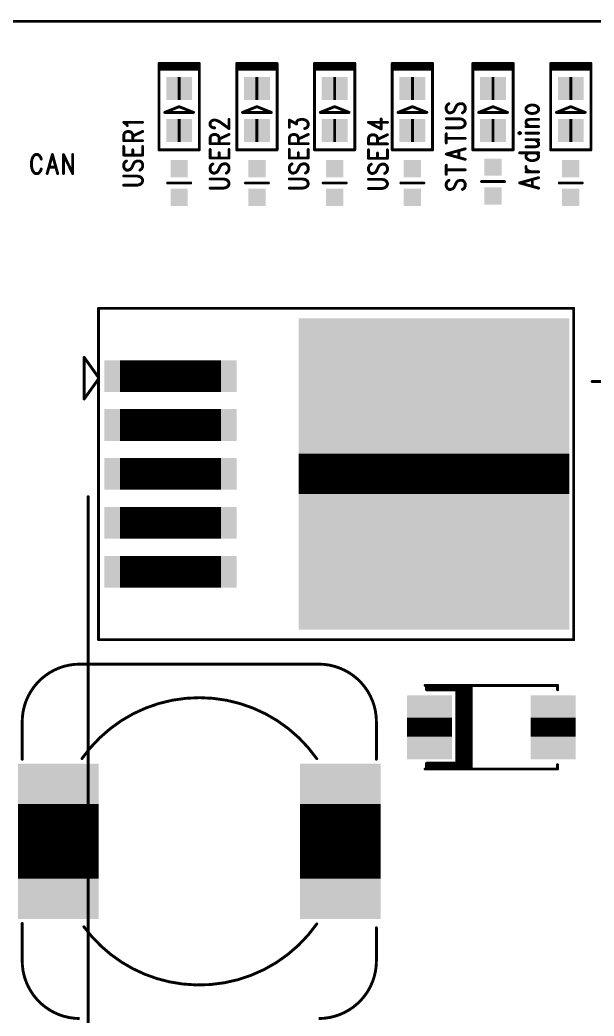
# Model space of a CAD drawing. Extents: x 97 to 206, y 100 to 175.
# Drawn here: x 120.38 to 140.32, y 140.47 to 175.05 of the extents above; entities that cross this region are included whole.
import ezdxf

# ---------------------------------------------------------------- set-up
doc = ezdxf.new("R2010")
doc.units = 0
doc.layers.get('0').update_dxf_attribs({"linetype": 'CONTINUOUS'})
doc.layers.add('MASK-TOP_PHO', color=10, linetype='CONTINUOUS')
doc.layers.add('SILK-TOP_PHO', color=9, linetype='CONTINUOUS')

# ---------------------------------------------------------------- blocks, each defined once
blk = doc.blocks.new('ROUND_1')
at = {"const_width": 0.050038}
blk.add_lwpolyline([(-0.025018, 0, 1), (0.025018, 0, 1)], format="xyb", close=True, dxfattribs=at)
blk = doc.blocks.new('ROUND_233')
at = {"const_width": 0.050038}
blk.add_lwpolyline([(-0.025018, 0, 1), (0.025018, 0, 1)], format="xyb", close=True, dxfattribs=at)
blk = doc.blocks.new('SQUARE_191')
blk.add_solid([(0.299974, 0.299974), (0.299974, -0.299974), (-0.299974, 0.299974), (-0.299974, -0.299974)])
blk = doc.blocks.new('SQUARE_152')
blk.add_solid([(0.550036, 0.550036), (0.550036, -0.550036), (-0.550036, 0.550036), (-0.550036, -0.550036)])
blk = doc.blocks.new('SQUARE_185')
blk.add_solid([(4.700016, 4.700016), (4.700016, -4.700016), (-4.700016, 4.700016), (-4.700016, -4.700016)])
blk = doc.blocks.new('SQUARE_188')
blk.add_solid([(0.40005, 0.40005), (0.40005, -0.40005), (-0.40005, 0.40005), (-0.40005, -0.40005)])
blk = doc.blocks.new('SQUARE_197')
blk.add_solid([(1.400048, 1.400048), (1.400048, -1.400048), (-1.400048, 1.400048), (-1.400048, -1.400048)])
blk = doc.blocks.new('SQUARE_223')
blk.add_solid([(0.780034, 0.780034), (0.780034, -0.780034), (-0.780034, 0.780034), (-0.780034, -0.780034)])

msp = doc.modelspace()

# ---------------------------------------------------------------- linework, layer by layer
at = {"layer": 'MASK-TOP_PHO'}
for points, const_width in [([(102.00005, 174.999904), (203.000102, 174.999904)], 0.100076), ([(125.9586, 172.664882), (125.858778, 172.664882)], 0.8001), ([(128.65862, 172.664882), (128.558798, 172.664882)], 0.8001), ([(131.35864, 172.664882), (131.258818, 172.664882)], 0.8001), ([(134.05866, 172.664882), (133.958838, 172.664882)], 0.8001), ([(136.858756, 172.664882), (136.758934, 172.664882)], 0.8001), ([(139.558776, 172.664882), (139.458954, 172.664882)], 0.8001), ([(125.9586, 171.214796), (125.858778, 171.214796)], 0.8001), ([(128.65862, 171.214796), (128.558798, 171.214796)], 0.8001), ([(131.35864, 171.214796), (131.258818, 171.214796)], 0.8001), ([(134.05866, 171.214796), (133.958838, 171.214796)], 0.8001), ([(136.858756, 171.214796), (136.758934, 171.214796)], 0.8001), ([(139.558776, 171.214796), (139.458954, 171.214796)], 0.8001), ([(134.758684, 159.989774), (134.758684, 158.58998)], 9.400032), ([(123.858782, 162.689794), (127.358902, 162.689794)], 1.100072), ([(123.858782, 160.989772), (127.358902, 160.989772)], 1.100072), ([(123.858782, 159.290004), (127.358902, 159.290004)], 1.100072), ([(123.858782, 157.589982), (127.358902, 157.589982)], 1.100072), ([(123.858782, 155.88996), (127.358902, 155.88996)], 1.100072), ([(134.599934, 150.16988), (134.599934, 150.830026)], 1.560068), ([(138.8999, 150.16988), (138.8999, 150.830026)], 1.560068), ([(121.708926, 147.839938), (121.708926, 145.239994)], 2.800096), ([(131.508754, 147.839938), (131.508754, 145.239994)], 2.800096)]:
    msp.add_lwpolyline(points, dxfattribs=dict(at, const_width=const_width))
at = {"layer": 'SILK-TOP_PHO', "const_width": 0.100076}
for points in [[(102.00005, 174.999904), (203.000102, 174.999904)], [(125.208792, 173.439836), (125.208792, 173.539912)], [(125.208792, 173.539912), (126.60884, 173.539912)], [(126.60884, 173.539912), (126.60884, 173.439836)], [(127.908812, 173.439836), (127.908812, 173.539912)], [(127.908812, 173.539912), (129.30886, 173.539912)], [(129.30886, 173.539912), (129.30886, 173.439836)], [(130.608832, 173.439836), (130.608832, 173.539912)], [(130.608832, 173.539912), (132.00888, 173.539912)], [(132.00888, 173.539912), (132.00888, 173.439836)], [(133.308852, 173.439836), (133.308852, 173.539912)], [(133.308852, 173.539912), (134.7089, 173.539912)], [(134.7089, 173.539912), (134.7089, 173.439836)], [(136.108694, 173.439836), (136.108694, 173.539912)], [(136.108694, 173.539912), (137.508742, 173.539912)], [(137.508742, 173.539912), (137.508742, 173.439836)], [(138.808714, 173.439836), (138.808714, 173.539912)], [(138.808714, 173.539912), (140.208762, 173.539912)], [(140.208762, 173.539912), (140.208762, 173.439836)], [(125.208792, 173.340014), (125.208792, 173.439836)], [(125.208792, 173.439836), (126.60884, 173.439836)], [(126.60884, 173.439836), (125.208792, 173.439836)], [(125.208792, 171.939966), (125.208792, 173.340014)], [(125.208792, 173.340014), (126.60884, 173.340014)], [(126.60884, 173.340014), (125.208792, 173.340014)], [(126.60884, 173.439836), (126.60884, 173.340014)], [(126.60884, 173.340014), (126.60884, 170.539918)], [(127.908812, 173.340014), (127.908812, 173.439836)], [(127.908812, 173.439836), (129.30886, 173.439836)], [(129.30886, 173.439836), (127.908812, 173.439836)], [(127.908812, 171.939966), (127.908812, 173.340014)], [(127.908812, 173.340014), (129.30886, 173.340014)], [(129.30886, 173.340014), (127.908812, 173.340014)], [(129.30886, 173.439836), (129.30886, 173.340014)], [(129.30886, 173.340014), (129.30886, 170.539918)], [(130.608832, 173.340014), (130.608832, 173.439836)], [(130.608832, 173.439836), (132.00888, 173.439836)], [(132.00888, 173.439836), (130.608832, 173.439836)], [(130.608832, 171.939966), (130.608832, 173.340014)], [(130.608832, 173.340014), (132.00888, 173.340014)], [(132.00888, 173.340014), (130.608832, 173.340014)], [(132.00888, 173.439836), (132.00888, 173.340014)], [(132.00888, 173.340014), (132.00888, 170.539918)], [(133.308852, 173.340014), (133.308852, 173.439836)], [(133.308852, 173.439836), (134.7089, 173.439836)], [(134.7089, 173.439836), (133.308852, 173.439836)], [(133.308852, 171.939966), (133.308852, 173.340014)], [(133.308852, 173.340014), (134.7089, 173.340014)], [(134.7089, 173.340014), (133.308852, 173.340014)], [(134.7089, 173.439836), (134.7089, 173.340014)], [(134.7089, 173.340014), (134.7089, 170.539918)], [(136.108694, 173.340014), (136.108694, 173.439836)], [(136.108694, 173.439836), (137.508742, 173.439836)], [(137.508742, 173.439836), (136.108694, 173.439836)], [(136.108694, 171.939966), (136.108694, 173.340014)], [(136.108694, 173.340014), (137.508742, 173.340014)], [(137.508742, 173.340014), (136.108694, 173.340014)], [(137.508742, 173.439836), (137.508742, 173.340014)], [(137.508742, 173.340014), (137.508742, 170.539918)], [(138.808714, 173.340014), (138.808714, 173.439836)], [(138.808714, 173.439836), (140.208762, 173.439836)], [(140.208762, 173.439836), (138.808714, 173.439836)], [(138.808714, 171.939966), (138.808714, 173.340014)], [(138.808714, 173.340014), (140.208762, 173.340014)], [(140.208762, 173.340014), (138.808714, 173.340014)], [(140.208762, 173.439836), (140.208762, 173.340014)], [(140.208762, 173.340014), (140.208762, 170.539918)], [(135.278114, 172.143166), (135.21563, 172.0977)], [(135.590534, 172.12056), (135.653018, 172.143166)], [(135.653018, 172.143166), (135.746998, 172.143166)], [(135.746998, 172.143166), (135.809482, 172.0977)], [(125.208792, 170.539918), (125.208792, 171.939966)], [(125.40869, 171.83989), (125.908816, 172.039788)], [(126.408688, 171.83989), (125.40869, 171.83989)], [(125.908816, 172.039788), (126.408688, 171.83989)], [(127.908812, 170.539918), (127.908812, 171.939966)], [(128.10871, 171.83989), (128.608836, 172.039788)], [(129.108708, 171.83989), (128.10871, 171.83989)], [(128.608836, 172.039788), (129.108708, 171.83989)], [(130.608832, 170.539918), (130.608832, 171.939966)], [(130.80873, 171.83989), (131.308856, 172.039788)], [(131.808728, 171.83989), (130.80873, 171.83989)], [(131.308856, 172.039788), (131.808728, 171.83989)], [(133.308852, 170.539918), (133.308852, 171.939966)], [(133.50875, 171.83989), (134.008876, 172.039788)], [(134.508748, 171.83989), (133.50875, 171.83989)], [(134.008876, 172.039788), (134.508748, 171.83989)], [(135.21563, 172.0977), (135.184388, 172.029628)], [(135.184388, 172.029628), (135.184388, 171.938696)], [(135.184388, 171.938696), (135.21563, 171.87037)], [(135.21563, 171.87037), (135.278114, 171.824904)], [(135.278114, 171.824904), (135.340598, 171.824904)], [(135.340598, 171.824904), (135.403082, 171.847764)], [(135.403082, 171.847764), (135.434324, 171.87037)], [(135.434324, 171.87037), (135.465566, 171.915836)], [(135.465566, 171.915836), (135.52805, 172.052234)], [(135.52805, 172.052234), (135.559292, 172.0977)], [(135.559292, 172.0977), (135.590534, 172.12056)], [(135.809482, 171.87037), (135.746998, 171.824904)], [(135.809482, 172.0977), (135.840724, 172.029628)], [(135.840724, 171.938696), (135.809482, 171.87037)], [(135.840724, 172.029628), (135.840724, 171.938696)], [(136.108694, 170.539918), (136.108694, 171.939966)], [(136.308846, 171.83989), (136.808718, 172.039788)], [(137.308844, 171.83989), (136.308846, 171.83989)], [(136.808718, 172.039788), (137.308844, 171.83989)], [(137.984484, 172.029628), (137.953242, 171.984162)], [(137.953242, 171.984162), (137.953242, 171.915836)], [(137.953242, 171.915836), (137.984484, 171.87037)], [(138.046968, 172.075094), (137.984484, 172.029628)], [(137.984484, 171.87037), (138.046968, 171.824904)], [(138.140694, 172.0977), (138.046968, 172.075094)], [(138.046968, 171.824904), (138.140694, 171.802298)], [(138.203178, 172.0977), (138.140694, 172.0977)], [(138.140694, 171.802298), (138.203178, 171.802298)], [(138.296904, 172.075094), (138.203178, 172.0977)], [(138.203178, 171.802298), (138.296904, 171.824904)], [(138.359388, 172.029628), (138.296904, 172.075094)], [(138.296904, 171.824904), (138.359388, 171.87037)], [(138.39063, 171.984162), (138.359388, 172.029628)], [(138.359388, 171.87037), (138.39063, 171.915836)], [(138.39063, 171.915836), (138.39063, 171.984162)], [(138.808714, 170.539918), (138.808714, 171.939966)], [(139.008866, 171.83989), (139.508738, 172.039788)], [(140.008864, 171.83989), (139.008866, 171.83989)], [(139.508738, 172.039788), (140.008864, 171.83989)], [(124.078238, 171.427394), (123.984258, 171.495466)], [(123.984258, 171.495466), (124.640594, 171.495466)], [(126.984252, 171.484036), (127.015748, 171.529502)], [(126.984252, 171.393104), (126.984252, 171.484036)], [(127.015748, 171.529502), (127.04699, 171.552362)], [(127.04699, 171.552362), (127.109474, 171.574968)], [(127.109474, 171.574968), (127.171958, 171.574968)], [(127.171958, 171.574968), (127.234442, 171.552362)], [(127.234442, 171.552362), (127.328168, 171.506896)], [(127.328168, 171.506896), (127.640588, 171.279566)], [(127.640588, 171.279566), (127.640588, 171.597828)], [(129.73431, 171.325032), (129.73431, 171.574968)], [(129.73431, 171.574968), (129.9845, 171.43857)], [(129.9845, 171.506896), (130.015742, 171.552362)], [(129.9845, 171.43857), (129.9845, 171.506896)], [(130.015742, 171.552362), (130.046984, 171.574968)], [(130.046984, 171.574968), (130.14071, 171.597828)], [(130.14071, 171.597828), (130.203194, 171.597828)], [(130.203194, 171.597828), (130.29692, 171.574968)], [(130.29692, 171.574968), (130.359404, 171.529502)], [(130.359404, 171.529502), (130.390646, 171.46143)], [(130.390646, 171.46143), (130.390646, 171.393104)], [(132.484368, 171.495466), (132.921756, 171.268136)], [(132.484368, 171.495466), (133.140704, 171.495466)], [(132.921756, 171.268136), (132.921756, 171.609004)], [(135.653018, 171.620434), (135.184388, 171.620434)], [(135.746998, 171.597828), (135.653018, 171.620434)], [(135.809482, 171.552362), (135.746998, 171.597828)], [(135.840724, 171.484036), (135.809482, 171.552362)], [(135.840724, 171.43857), (135.840724, 171.484036)], [(137.953242, 171.529502), (137.984484, 171.574968)], [(137.953242, 171.46143), (137.953242, 171.529502)], [(137.984484, 171.415964), (137.953242, 171.46143)], [(137.984484, 171.574968), (138.07821, 171.597828)], [(138.07821, 171.597828), (138.39063, 171.597828)], [(123.984258, 171.063666), (124.0155, 171.131738)], [(124.0155, 171.131738), (124.046996, 171.154598)], [(124.046996, 171.154598), (124.10948, 171.177204)], [(124.10948, 171.381928), (124.078238, 171.427394)], [(124.10948, 171.177204), (124.171964, 171.177204)], [(124.171964, 171.177204), (124.234448, 171.154598)], [(124.234448, 171.154598), (124.26569, 171.131738)], [(124.26569, 171.131738), (124.296932, 171.063666)], [(124.296932, 171.0182), (124.640594, 171.177204)], [(127.015748, 171.347638), (126.984252, 171.393104)], [(127.04699, 171.325032), (127.015748, 171.347638)], [(127.109474, 171.302172), (127.04699, 171.325032)], [(127.140716, 171.302172), (127.109474, 171.302172)], [(130.328162, 171.302172), (130.265678, 171.279566)], [(130.359404, 171.325032), (130.328162, 171.302172)], [(130.390646, 171.393104), (130.359404, 171.325032)], [(135.184388, 171.302172), (135.653018, 171.302172)], [(135.653018, 171.302172), (135.746998, 171.325032)], [(135.746998, 171.325032), (135.809482, 171.370498)], [(135.809482, 171.370498), (135.840724, 171.43857)], [(137.734294, 171.143168), (137.703052, 171.120562)], [(137.703052, 171.120562), (137.734294, 171.097702)], [(137.765536, 171.120562), (137.734294, 171.143168)], [(137.734294, 171.097702), (137.765536, 171.120562)], [(137.953242, 171.347638), (138.39063, 171.347638)], [(137.953242, 171.120562), (138.39063, 171.120562)], [(138.07821, 171.347638), (137.984484, 171.415964)], [(123.984258, 170.859196), (123.984258, 171.063666)], [(123.984258, 170.859196), (124.640594, 170.859196)], [(124.296932, 171.063666), (124.296932, 170.859196)], [(126.984252, 170.961304), (127.015748, 171.02963)], [(126.984252, 170.756834), (126.984252, 170.961304)], [(126.984252, 170.756834), (127.640588, 170.756834)], [(127.015748, 171.02963), (127.04699, 171.052236)], [(127.04699, 171.052236), (127.109474, 171.075096)], [(127.109474, 171.075096), (127.171958, 171.075096)], [(127.171958, 171.075096), (127.234442, 171.052236)], [(127.234442, 171.052236), (127.265684, 171.02963)], [(127.265684, 171.02963), (127.296926, 170.961304)], [(127.296926, 170.915838), (127.640588, 171.075096)], [(127.296926, 170.961304), (127.296926, 170.756834)], [(129.73431, 170.961304), (129.765552, 171.02963)], [(129.73431, 170.756834), (129.73431, 170.961304)], [(129.73431, 170.756834), (130.390646, 170.756834)], [(129.765552, 171.02963), (129.796794, 171.052236)], [(129.796794, 171.052236), (129.859278, 171.075096)], [(129.859278, 171.075096), (129.921762, 171.075096)], [(129.921762, 171.075096), (129.9845, 171.052236)], [(129.9845, 171.052236), (130.015742, 171.02963)], [(130.015742, 171.02963), (130.046984, 170.961304)], [(130.046984, 170.915838), (130.390646, 171.075096)], [(130.046984, 170.961304), (130.046984, 170.756834)], [(132.484368, 170.949874), (132.51561, 171.0182)], [(132.484368, 170.745404), (132.484368, 170.949874)], [(132.51561, 171.0182), (132.546852, 171.040806)], [(132.546852, 171.040806), (132.609336, 171.063666)], [(132.609336, 171.063666), (132.67182, 171.063666)], [(132.67182, 171.063666), (132.734304, 171.040806)], [(132.734304, 171.040806), (132.765546, 171.0182)], [(132.765546, 171.0182), (132.796788, 170.949874)], [(132.796788, 170.904662), (133.140704, 171.063666)], [(132.796788, 170.949874), (132.796788, 170.745404)], [(135.184388, 170.77944), (135.184388, 171.097702)], [(135.184388, 170.938698), (135.840724, 170.938698)], [(137.953242, 170.893232), (138.39063, 170.893232)], [(138.359388, 170.824906), (138.265662, 170.893232)], [(138.39063, 170.77944), (138.359388, 170.824906)], [(138.39063, 170.711368), (138.39063, 170.77944)], [(123.984258, 170.35907), (123.984258, 170.654472)], [(124.296932, 170.35907), (124.296932, 170.540934)], [(124.640594, 170.35907), (124.640594, 170.654472)], [(126.60884, 170.539918), (125.208792, 170.539918)], [(126.984252, 170.256708), (126.984252, 170.552364)], [(127.296926, 170.256708), (127.296926, 170.438572)], [(127.640588, 170.256708), (127.640588, 170.552364)], [(129.30886, 170.539918), (127.908812, 170.539918)], [(129.73431, 170.256708), (129.73431, 170.552364)], [(130.046984, 170.256708), (130.046984, 170.438572)], [(130.390646, 170.256708), (130.390646, 170.552364)], [(132.00888, 170.539918), (130.608832, 170.539918)], [(132.484368, 170.745404), (133.140704, 170.745404)], [(132.484368, 170.245532), (132.484368, 170.540934)], [(132.796788, 170.245532), (132.796788, 170.427396)], [(133.140704, 170.245532), (133.140704, 170.540934)], [(134.7089, 170.539918), (133.308852, 170.539918)], [(135.184388, 170.393106), (135.840724, 170.57497)], [(135.621776, 170.279568), (135.621776, 170.506898)], [(137.508742, 170.539918), (136.108694, 170.539918)], [(137.734294, 170.438572), (138.39063, 170.438572)], [(137.953242, 170.643296), (138.265662, 170.643296)], [(138.046968, 170.438572), (137.984484, 170.393106)], [(138.265662, 170.643296), (138.359388, 170.665902)], [(138.359388, 170.393106), (138.296904, 170.438572)], [(138.359388, 170.665902), (138.39063, 170.711368)], [(140.208762, 170.539918), (138.808714, 170.539918)], [(120.8024, 170.21937), (120.779794, 170.125644)], [(120.779794, 170.125644), (120.779794, 169.969434)], [(120.82526, 170.281854), (120.8024, 170.21937)], [(120.870726, 170.344592), (120.82526, 170.281854)], [(120.916192, 170.375834), (120.870726, 170.344592)], [(121.007124, 170.375834), (120.916192, 170.375834)], [(121.05259, 170.344592), (121.007124, 170.375834)], [(121.098056, 170.281854), (121.05259, 170.344592)], [(121.120662, 170.21937), (121.098056, 170.281854)], [(121.506996, 170.375834), (121.325132, 169.719498)], [(121.506996, 170.375834), (121.68886, 169.719498)], [(121.89333, 170.375834), (121.89333, 169.719498)], [(121.89333, 170.375834), (122.211592, 169.719498)], [(122.211592, 170.375834), (122.211592, 169.719498)], [(123.984258, 170.35907), (124.640594, 170.35907)], [(124.0155, 170.109134), (123.984258, 170.040808)], [(124.078238, 170.1546), (124.0155, 170.109134)], [(124.26569, 169.92727), (124.328174, 170.063668)], [(124.328174, 170.063668), (124.359416, 170.109134)], [(124.359416, 170.109134), (124.390658, 170.13174)], [(124.390658, 170.13174), (124.453142, 170.1546)], [(124.453142, 170.1546), (124.546868, 170.1546)], [(124.546868, 170.1546), (124.609352, 170.109134)], [(124.609352, 170.109134), (124.640594, 170.040808)], [(126.984252, 170.256708), (127.640588, 170.256708)], [(129.73431, 170.256708), (130.390646, 170.256708)], [(132.484368, 170.245532), (133.140704, 170.245532)], [(135.184388, 170.393106), (135.840724, 170.211242)], [(137.984484, 170.393106), (137.953242, 170.34764)], [(137.953242, 170.34764), (137.953242, 170.279568)], [(137.953242, 170.279568), (137.984484, 170.234102)], [(137.984484, 170.234102), (138.046968, 170.188636)], [(138.046968, 170.188636), (138.140694, 170.16603)], [(138.140694, 170.16603), (138.203178, 170.16603)], [(138.203178, 170.16603), (138.296904, 170.188636)], [(138.296904, 170.188636), (138.359388, 170.234102)], [(138.39063, 170.34764), (138.359388, 170.393106)], [(138.359388, 170.234102), (138.39063, 170.279568)], [(138.39063, 170.279568), (138.39063, 170.34764)], [(120.779794, 169.969434), (120.8024, 169.875708)], [(120.8024, 169.875708), (120.82526, 169.813224)], [(120.82526, 169.813224), (120.870726, 169.75074)], [(120.870726, 169.75074), (120.916192, 169.719498)], [(120.916192, 169.719498), (121.007124, 169.719498)], [(121.007124, 169.719498), (121.05259, 169.75074)], [(121.05259, 169.75074), (121.098056, 169.813224)], [(121.098056, 169.813224), (121.120662, 169.875708)], [(121.393458, 169.938192), (121.620788, 169.938192)], [(123.984258, 170.040808), (123.984258, 169.949876)], [(123.984258, 169.949876), (124.0155, 169.881804)], [(124.0155, 169.881804), (124.078238, 169.836338)], [(124.078238, 169.836338), (124.140722, 169.836338)], [(124.140722, 169.836338), (124.203206, 169.859198)], [(124.203206, 169.859198), (124.234448, 169.881804)], [(124.234448, 169.881804), (124.26569, 169.92727)], [(124.609352, 169.881804), (124.546868, 169.836338)], [(124.640594, 169.949876), (124.609352, 169.881804)], [(124.640594, 170.040808), (124.640594, 169.949876)], [(127.015748, 170.006772), (126.984252, 169.9387)], [(126.984252, 169.9387), (126.984252, 169.847768)], [(126.984252, 169.847768), (127.015748, 169.779442)], [(127.078232, 170.052238), (127.015748, 170.006772)], [(127.015748, 169.779442), (127.078232, 169.733976)], [(127.078232, 169.733976), (127.140716, 169.733976)], [(127.140716, 169.733976), (127.2032, 169.756836)], [(127.2032, 169.756836), (127.234442, 169.779442)], [(127.234442, 169.779442), (127.265684, 169.824908)], [(127.265684, 169.824908), (127.328168, 169.961306)], [(127.328168, 169.961306), (127.35941, 170.006772)], [(127.35941, 170.006772), (127.390652, 170.029632)], [(127.390652, 170.029632), (127.453136, 170.052238)], [(127.453136, 170.052238), (127.546862, 170.052238)], [(127.546862, 170.052238), (127.609346, 170.006772)], [(127.609346, 169.779442), (127.546862, 169.733976)], [(127.609346, 170.006772), (127.640588, 169.9387)], [(127.640588, 169.847768), (127.609346, 169.779442)], [(127.640588, 169.9387), (127.640588, 169.847768)], [(129.765552, 170.006772), (129.73431, 169.9387)], [(129.73431, 169.9387), (129.73431, 169.847768)], [(129.73431, 169.847768), (129.765552, 169.779442)], [(129.828036, 170.052238), (129.765552, 170.006772)], [(129.765552, 169.779442), (129.828036, 169.733976)], [(129.828036, 169.733976), (129.89052, 169.733976)], [(129.89052, 169.733976), (129.953004, 169.756836)], [(129.953004, 169.756836), (129.9845, 169.779442)], [(129.9845, 169.779442), (130.015742, 169.824908)], [(130.015742, 169.824908), (130.078226, 169.961306)], [(130.078226, 169.961306), (130.109468, 170.006772)], [(130.109468, 170.006772), (130.14071, 170.029632)], [(130.14071, 170.029632), (130.203194, 170.052238)], [(130.203194, 170.052238), (130.29692, 170.052238)], [(130.29692, 170.052238), (130.359404, 170.006772)], [(130.359404, 169.779442), (130.29692, 169.733976)], [(130.359404, 170.006772), (130.390646, 169.9387)], [(130.390646, 169.847768), (130.359404, 169.779442)], [(130.390646, 169.9387), (130.390646, 169.847768)], [(132.51561, 169.995342), (132.484368, 169.92727)], [(132.484368, 169.92727), (132.484368, 169.836338)], [(132.484368, 169.836338), (132.51561, 169.768266)], [(132.578094, 170.040808), (132.51561, 169.995342)], [(132.51561, 169.768266), (132.578094, 169.7228)], [(132.578094, 169.7228), (132.640578, 169.7228)], [(132.640578, 169.7228), (132.703062, 169.745406)], [(132.703062, 169.745406), (132.734304, 169.768266)], [(132.734304, 169.768266), (132.765546, 169.813732)], [(132.765546, 169.813732), (132.82803, 169.949876)], [(132.82803, 169.949876), (132.859272, 169.995342)], [(132.859272, 169.995342), (132.890514, 170.018202)], [(132.890514, 170.018202), (132.952998, 170.040808)], [(132.952998, 170.040808), (133.046978, 170.040808)], [(133.046978, 170.040808), (133.109462, 169.995342)], [(133.109462, 169.768266), (133.046978, 169.7228)], [(133.109462, 169.995342), (133.140704, 169.92727)], [(133.140704, 169.836338), (133.109462, 169.768266)], [(133.140704, 169.92727), (133.140704, 169.836338)], [(135.184388, 169.68851), (135.184388, 170.006772)], [(135.184388, 169.847768), (135.840724, 169.847768)], [(137.953242, 169.893234), (137.953242, 169.961306)], [(137.984484, 169.847768), (137.953242, 169.893234)], [(137.953242, 169.779442), (138.39063, 169.779442)], [(138.046968, 169.802302), (137.984484, 169.847768)], [(138.140694, 169.779442), (138.046968, 169.802302)], [(124.453142, 169.631868), (123.984258, 169.631868)], [(124.546868, 169.609008), (124.453142, 169.631868)], [(124.609352, 169.563542), (124.546868, 169.609008)], [(124.546868, 169.336466), (124.609352, 169.381932)], [(124.640594, 169.49547), (124.609352, 169.563542)], [(124.609352, 169.381932), (124.640594, 169.450004)], [(124.640594, 169.450004), (124.640594, 169.49547)], [(126.308866, 169.389806), (125.508766, 169.389806)], [(127.453136, 169.529506), (126.984252, 169.529506)], [(127.546862, 169.5069), (127.453136, 169.529506)], [(127.609346, 169.461434), (127.546862, 169.5069)], [(127.640588, 169.393108), (127.609346, 169.461434)], [(127.640588, 169.347642), (127.640588, 169.393108)], [(129.008886, 169.389806), (128.208786, 169.389806)], [(130.203194, 169.529506), (129.73431, 169.529506)], [(130.29692, 169.5069), (130.203194, 169.529506)], [(130.359404, 169.461434), (130.29692, 169.5069)], [(130.390646, 169.393108), (130.359404, 169.461434)], [(130.390646, 169.347642), (130.390646, 169.393108)], [(131.708906, 169.389806), (130.908806, 169.389806)], [(132.952998, 169.518076), (132.484368, 169.518076)], [(133.046978, 169.49547), (132.952998, 169.518076)], [(133.109462, 169.450004), (133.046978, 169.49547)], [(133.140704, 169.381932), (133.109462, 169.450004)], [(133.140704, 169.336466), (133.140704, 169.381932)], [(134.408672, 169.389806), (133.608826, 169.389806)], [(135.21563, 169.438574), (135.184388, 169.370502)], [(135.184388, 169.370502), (135.184388, 169.27957)], [(135.278114, 169.48404), (135.21563, 169.438574)], [(135.465566, 169.25671), (135.52805, 169.393108)], [(135.52805, 169.393108), (135.559292, 169.438574)], [(135.559292, 169.438574), (135.590534, 169.461434)], [(135.590534, 169.461434), (135.653018, 169.48404)], [(135.653018, 169.48404), (135.746998, 169.48404)], [(135.746998, 169.48404), (135.809482, 169.438574)], [(135.809482, 169.438574), (135.840724, 169.370502)], [(135.840724, 169.370502), (135.840724, 169.27957)], [(137.208768, 169.439844), (136.408922, 169.439844)], [(137.734294, 169.393108), (138.39063, 169.574972)], [(137.734294, 169.393108), (138.39063, 169.211244)], [(138.171936, 169.27957), (138.171936, 169.5069)], [(139.908788, 169.389806), (139.108688, 169.389806)], [(123.984258, 169.313606), (124.453142, 169.313606)], [(124.453142, 169.313606), (124.546868, 169.336466)], [(126.984252, 169.211244), (127.453136, 169.211244)], [(127.453136, 169.211244), (127.546862, 169.234104)], [(127.546862, 169.234104), (127.609346, 169.27957)], [(127.609346, 169.27957), (127.640588, 169.347642)], [(129.73431, 169.211244), (130.203194, 169.211244)], [(130.203194, 169.211244), (130.29692, 169.234104)], [(130.29692, 169.234104), (130.359404, 169.27957)], [(130.359404, 169.27957), (130.390646, 169.347642)], [(132.484368, 169.200068), (132.952998, 169.200068)], [(132.952998, 169.200068), (133.046978, 169.222674)], [(133.046978, 169.222674), (133.109462, 169.26814)], [(133.109462, 169.26814), (133.140704, 169.336466)], [(135.184388, 169.27957), (135.21563, 169.211244)], [(135.21563, 169.211244), (135.278114, 169.166032)], [(135.278114, 169.166032), (135.340598, 169.166032)], [(135.340598, 169.166032), (135.403082, 169.188638)], [(135.403082, 169.188638), (135.434324, 169.211244)], [(135.434324, 169.211244), (135.465566, 169.25671)], [(135.809482, 169.211244), (135.746998, 169.166032)], [(135.840724, 169.27957), (135.809482, 169.211244)], [(139.608814, 165.039802), (123.10872, 165.039802)], [(123.10872, 165.039802), (123.10872, 153.539952)], [(139.608814, 159.53994), (139.608814, 165.039802)], [(123.10872, 162.64001), (122.608848, 163.33978)], [(122.608848, 163.33978), (122.608848, 161.889948)], [(122.608848, 161.889948), (123.10872, 162.589972)], [(140.24991, 162.500056), (191.499998, 162.500056)], [(139.608814, 153.539952), (139.608814, 159.53994)], [(122.750072, 109.000036), (122.750072, 158.500064)], [(123.10872, 153.539952), (139.608814, 153.539952)], [(130.758692, 152.689814), (122.458734, 152.689814)], [(139.050014, 151.949912), (134.450074, 151.949912)], [(136.05002, 151.899874), (134.500112, 151.899874)], [(134.500112, 151.899874), (134.500112, 151.800052)], [(134.500112, 151.889714), (136.05002, 151.889714)], [(134.500112, 151.800052), (135.549894, 151.800052)], [(135.549894, 151.800052), (135.549894, 149.249892)], [(135.549894, 151.799544), (136.05002, 151.799544)], [(136.05002, 149.100032), (136.05002, 151.899874)], [(139.050014, 151.800052), (139.050014, 151.949912)], [(135.549894, 151.709628), (136.05002, 151.709628)], [(135.549894, 151.619712), (136.05002, 151.619712)], [(135.549894, 151.529542), (136.05002, 151.529542)], [(135.549894, 151.439626), (136.05002, 151.439626)], [(135.549894, 151.34971), (136.05002, 151.34971)], [(135.549894, 151.25954), (136.05002, 151.25954)], [(135.549894, 151.169624), (136.05002, 151.169624)], [(135.549894, 151.079708), (136.05002, 151.079708)], [(135.549894, 150.989792), (136.05002, 150.989792)], [(135.549894, 150.899622), (136.05002, 150.899622)], [(135.549894, 150.809706), (136.05002, 150.809706)], [(135.549894, 150.71979), (136.05002, 150.71979)], [(120.458738, 150.689818), (120.458738, 149.389846)], [(132.758688, 149.389846), (132.758688, 150.689818)], [(135.549894, 150.62962), (136.05002, 150.62962)], [(135.549894, 150.539704), (136.05002, 150.539704)], [(135.549894, 150.449788), (136.05002, 150.449788)], [(135.549894, 150.359618), (136.05002, 150.359618)], [(135.549894, 150.269702), (136.05002, 150.269702)], [(135.549894, 150.179786), (136.05002, 150.179786)], [(135.549894, 150.089616), (136.05002, 150.089616)], [(135.549894, 149.9997), (136.05002, 149.9997)], [(135.549894, 149.909784), (136.05002, 149.909784)], [(135.549894, 149.819614), (136.05002, 149.819614)], [(135.549894, 149.729698), (136.05002, 149.729698)], [(135.549894, 149.639782), (136.05002, 149.639782)], [(135.549894, 149.549612), (136.05002, 149.549612)], [(135.549894, 149.459696), (136.05002, 149.459696)], [(135.549894, 149.36978), (136.05002, 149.36978)], [(139.050014, 149.049994), (134.450074, 149.049994)], [(135.549894, 149.249892), (134.500112, 149.249892)], [(134.500112, 149.249892), (134.500112, 149.100032)], [(134.500112, 149.189694), (136.05002, 149.189694)], [(134.500112, 149.100032), (136.05002, 149.100032)], [(135.549894, 149.27961), (136.05002, 149.27961)], [(139.050014, 149.200108), (139.050014, 149.049994)], [(120.458738, 143.689832), (120.458738, 142.38986)], [(132.758688, 142.38986), (132.758688, 143.539972)]]:
    msp.add_lwpolyline(points, dxfattribs=at)
for points in [[(122.458734, 152.689814, 0.4142136), (120.458738, 150.689818)], [(132.758688, 150.689818, 0.4142136), (130.758692, 152.689814)], [(130.688334, 149.407118, 0.5188986), (122.534426, 149.41423)], [(122.60072, 143.574008, 0.2061813), (126.009922, 141.58989)], [(126.009654, 141.58976, 0.2763911), (130.688392, 143.672772)], [(120.458738, 142.38986, 0.4142136), (122.458734, 140.389864)], [(130.758692, 140.389864, 0.4142136), (132.758688, 142.38986)]]:
    msp.add_lwpolyline(points, format="xyb", dxfattribs=at)

# ---------------------------------------------------------------- block references
at = {"layer": 'MASK-TOP_PHO'}
for name, p in [('SQUARE_188', (125.858778, 172.664882)), ('SQUARE_188', (125.9586, 172.664882)), ('SQUARE_188', (128.558798, 172.664882)), ('SQUARE_188', (128.65862, 172.664882)), ('SQUARE_188', (131.258818, 172.664882)), ('SQUARE_188', (131.35864, 172.664882)), ('SQUARE_188', (133.958838, 172.664882)), ('SQUARE_188', (134.05866, 172.664882)), ('SQUARE_188', (136.758934, 172.664882)), ('SQUARE_188', (136.858756, 172.664882)), ('SQUARE_188', (139.458954, 172.664882)), ('SQUARE_188', (139.558776, 172.664882)), ('SQUARE_188', (125.858778, 171.214796)), ('SQUARE_188', (125.9586, 171.214796)), ('SQUARE_188', (128.558798, 171.214796)), ('SQUARE_188', (128.65862, 171.214796)), ('SQUARE_188', (131.258818, 171.214796)), ('SQUARE_188', (131.35864, 171.214796)), ('SQUARE_188', (133.958838, 171.214796)), ('SQUARE_188', (134.05866, 171.214796)), ('SQUARE_188', (136.758934, 171.214796)), ('SQUARE_188', (136.858756, 171.214796)), ('SQUARE_188', (139.458954, 171.214796)), ('SQUARE_188', (139.558776, 171.214796)), ('SQUARE_191', (125.908816, 169.889932)), ('SQUARE_191', (128.608836, 169.889932)), ('SQUARE_191', (131.308856, 169.889932)), ('SQUARE_191', (134.008876, 169.889932)), ('SQUARE_191', (136.808718, 169.93997)), ('SQUARE_191', (139.508738, 169.889932)), ('SQUARE_191', (125.908816, 168.889934)), ('SQUARE_191', (128.608836, 168.889934)), ('SQUARE_191', (131.308856, 168.889934)), ('SQUARE_191', (134.008876, 168.889934)), ('SQUARE_191', (136.808718, 168.939972)), ('SQUARE_191', (139.508738, 168.889934)), ('SQUARE_185', (134.758684, 159.989774)), ('SQUARE_152', (123.858782, 162.689794)), ('SQUARE_152', (127.358902, 162.689794)), ('SQUARE_185', (134.758684, 158.58998)), ('SQUARE_152', (123.858782, 160.989772)), ('SQUARE_152', (127.358902, 160.989772)), ('SQUARE_152', (123.858782, 159.290004)), ('SQUARE_152', (127.358902, 159.290004)), ('SQUARE_152', (123.858782, 157.589982)), ('SQUARE_152', (127.358902, 157.589982)), ('SQUARE_152', (123.858782, 155.88996)), ('SQUARE_152', (127.358902, 155.88996)), ('SQUARE_223', (134.599934, 150.830026)), ('SQUARE_223', (138.8999, 150.830026)), ('SQUARE_223', (134.599934, 150.16988)), ('SQUARE_223', (138.8999, 150.16988)), ('SQUARE_197', (121.708926, 147.839938)), ('SQUARE_197', (131.508754, 147.839938)), ('SQUARE_197', (121.708926, 145.239994)), ('SQUARE_197', (131.508754, 145.239994))]:
    msp.add_blockref(name, p, dxfattribs=at)
at = {"layer": 'SILK-TOP_PHO'}
for name, p in [('ROUND_1', (125.208792, 173.539912)), ('ROUND_1', (126.60884, 173.539912)), ('ROUND_1', (127.908812, 173.539912)), ('ROUND_1', (129.30886, 173.539912)), ('ROUND_1', (130.608832, 173.539912)), ('ROUND_1', (132.00888, 173.539912)), ('ROUND_1', (133.308852, 173.539912)), ('ROUND_1', (134.7089, 173.539912)), ('ROUND_1', (136.108694, 173.539912)), ('ROUND_1', (137.508742, 173.539912)), ('ROUND_1', (138.808714, 173.539912)), ('ROUND_1', (140.208762, 173.539912)), ('ROUND_1', (125.208792, 173.439836)), ('ROUND_1', (125.208792, 173.439836)), ('ROUND_1', (125.208792, 173.439836)), ('ROUND_1', (125.208792, 173.340014)), ('ROUND_1', (125.208792, 173.340014)), ('ROUND_1', (125.208792, 173.340014)), ('ROUND_1', (126.60884, 173.439836)), ('ROUND_1', (126.60884, 173.439836)), ('ROUND_1', (126.60884, 173.340014)), ('ROUND_1', (126.60884, 173.340014)), ('ROUND_1', (127.908812, 173.439836)), ('ROUND_1', (127.908812, 173.439836)), ('ROUND_1', (127.908812, 173.439836)), ('ROUND_1', (127.908812, 173.340014)), ('ROUND_1', (127.908812, 173.340014)), ('ROUND_1', (127.908812, 173.340014)), ('ROUND_1', (129.30886, 173.439836)), ('ROUND_1', (129.30886, 173.439836)), ('ROUND_1', (129.30886, 173.340014)), ('ROUND_1', (129.30886, 173.340014)), ('ROUND_1', (130.608832, 173.439836)), ('ROUND_1', (130.608832, 173.439836)), ('ROUND_1', (130.608832, 173.439836)), ('ROUND_1', (130.608832, 173.340014)), ('ROUND_1', (130.608832, 173.340014)), ('ROUND_1', (130.608832, 173.340014)), ('ROUND_1', (132.00888, 173.439836)), ('ROUND_1', (132.00888, 173.439836)), ('ROUND_1', (132.00888, 173.340014)), ('ROUND_1', (132.00888, 173.340014)), ('ROUND_1', (133.308852, 173.439836)), ('ROUND_1', (133.308852, 173.439836)), ('ROUND_1', (133.308852, 173.439836)), ('ROUND_1', (133.308852, 173.340014)), ('ROUND_1', (133.308852, 173.340014)), ('ROUND_1', (133.308852, 173.340014)), ('ROUND_1', (134.7089, 173.439836)), ('ROUND_1', (134.7089, 173.439836)), ('ROUND_1', (134.7089, 173.340014)), ('ROUND_1', (134.7089, 173.340014)), ('ROUND_1', (136.108694, 173.439836)), ('ROUND_1', (136.108694, 173.439836)), ('ROUND_1', (136.108694, 173.439836)), ('ROUND_1', (136.108694, 173.340014)), ('ROUND_1', (136.108694, 173.340014)), ('ROUND_1', (136.108694, 173.340014)), ('ROUND_1', (137.508742, 173.439836)), ('ROUND_1', (137.508742, 173.439836)), ('ROUND_1', (137.508742, 173.340014)), ('ROUND_1', (137.508742, 173.340014)), ('ROUND_1', (138.808714, 173.439836)), ('ROUND_1', (138.808714, 173.439836)), ('ROUND_1', (138.808714, 173.439836)), ('ROUND_1', (138.808714, 173.340014)), ('ROUND_1', (138.808714, 173.340014)), ('ROUND_1', (138.808714, 173.340014)), ('ROUND_1', (140.208762, 173.439836)), ('ROUND_1', (140.208762, 173.439836)), ('ROUND_1', (140.208762, 173.340014)), ('ROUND_1', (140.208762, 173.340014)), ('ROUND_1', (135.278114, 172.143166)), ('ROUND_1', (135.653018, 172.143166)), ('ROUND_1', (135.746998, 172.143166)), ('ROUND_1', (125.208792, 171.939966)), ('ROUND_1', (125.208792, 171.939966)), ('ROUND_1', (125.40869, 171.83989)), ('ROUND_1', (125.40869, 171.83989)), ('ROUND_1', (125.908816, 172.039788)), ('ROUND_1', (126.408688, 171.83989)), ('ROUND_1', (127.908812, 171.939966)), ('ROUND_1', (127.908812, 171.939966)), ('ROUND_1', (128.10871, 171.83989)), ('ROUND_1', (128.10871, 171.83989)), ('ROUND_1', (128.608836, 172.039788)), ('ROUND_1', (129.108708, 171.83989)), ('ROUND_1', (130.608832, 171.939966)), ('ROUND_1', (130.608832, 171.939966)), ('ROUND_1', (130.80873, 171.83989)), ('ROUND_1', (130.80873, 171.83989)), ('ROUND_1', (131.308856, 172.039788)), ('ROUND_1', (131.808728, 171.83989)), ('ROUND_1', (133.308852, 171.939966)), ('ROUND_1', (133.308852, 171.939966)), ('ROUND_1', (133.50875, 171.83989)), ('ROUND_1', (133.50875, 171.83989)), ('ROUND_1', (134.008876, 172.039788)), ('ROUND_1', (134.508748, 171.83989)), ('ROUND_1', (135.184388, 172.029628)), ('ROUND_1', (135.184388, 171.938696)), ('ROUND_1', (135.21563, 172.0977)), ('ROUND_1', (135.21563, 171.87037)), ('ROUND_1', (135.278114, 171.824904)), ('ROUND_1', (135.340598, 171.824904)), ('ROUND_1', (135.403082, 171.847764)), ('ROUND_1', (135.434324, 171.87037)), ('ROUND_1', (135.465566, 171.915836)), ('ROUND_1', (135.52805, 172.052234)), ('ROUND_1', (135.559292, 172.0977)), ('ROUND_1', (135.590534, 172.12056)), ('ROUND_1', (135.746998, 171.824904)), ('ROUND_1', (135.809482, 172.0977)), ('ROUND_1', (135.809482, 171.87037)), ('ROUND_1', (135.840724, 172.029628)), ('ROUND_1', (135.840724, 171.938696)), ('ROUND_1', (136.108694, 171.939966)), ('ROUND_1', (136.108694, 171.939966)), ('ROUND_1', (136.308846, 171.83989)), ('ROUND_1', (136.308846, 171.83989)), ('ROUND_1', (136.808718, 172.039788)), ('ROUND_1', (137.308844, 171.83989)), ('ROUND_1', (137.953242, 171.984162)), ('ROUND_1', (137.953242, 171.915836)), ('ROUND_1', (137.953242, 171.915836)), ('ROUND_1', (137.984484, 172.029628)), ('ROUND_1', (137.984484, 171.87037)), ('ROUND_1', (138.046968, 172.075094)), ('ROUND_1', (138.046968, 171.824904)), ('ROUND_1', (138.140694, 172.0977)), ('ROUND_1', (138.140694, 171.802298)), ('ROUND_1', (138.203178, 172.0977)), ('ROUND_1', (138.203178, 171.802298)), ('ROUND_1', (138.296904, 172.075094)), ('ROUND_1', (138.296904, 171.824904)), ('ROUND_1', (138.359388, 172.029628)), ('ROUND_1', (138.359388, 171.87037)), ('ROUND_1', (138.39063, 171.984162)), ('ROUND_1', (138.39063, 171.915836)), ('ROUND_1', (138.808714, 171.939966)), ('ROUND_1', (138.808714, 171.939966)), ('ROUND_1', (139.008866, 171.83989)), ('ROUND_1', (139.008866, 171.83989)), ('ROUND_1', (139.508738, 172.039788)), ('ROUND_1', (140.008864, 171.83989)), ('ROUND_1', (123.984258, 171.495466)), ('ROUND_1', (124.640594, 171.495466)), ('ROUND_1', (126.984252, 171.484036)), ('ROUND_1', (127.015748, 171.529502)), ('ROUND_1', (127.04699, 171.552362)), ('ROUND_1', (127.109474, 171.574968)), ('ROUND_1', (127.171958, 171.574968)), ('ROUND_1', (127.234442, 171.552362)), ('ROUND_1', (127.328168, 171.506896)), ('ROUND_1', (127.640588, 171.597828)), ('ROUND_1', (129.73431, 171.574968)), ('ROUND_1', (129.9845, 171.506896)), ('ROUND_1', (130.015742, 171.552362)), ('ROUND_1', (130.046984, 171.574968)), ('ROUND_1', (130.14071, 171.597828)), ('ROUND_1', (130.203194, 171.597828)), ('ROUND_1', (130.29692, 171.574968)), ('ROUND_1', (130.359404, 171.529502)), ('ROUND_1', (130.390646, 171.46143)), ('ROUND_1', (132.484368, 171.495466)), ('ROUND_1', (132.484368, 171.495466)), ('ROUND_1', (132.921756, 171.609004)), ('ROUND_1', (133.140704, 171.495466)), ('ROUND_1', (135.184388, 171.620434)), ('ROUND_1', (135.653018, 171.620434)), ('ROUND_1', (135.746998, 171.597828)), ('ROUND_1', (135.809482, 171.552362)), ('ROUND_1', (135.840724, 171.484036)), ('ROUND_1', (137.953242, 171.529502)), ('ROUND_1', (137.953242, 171.46143)), ('ROUND_1', (137.984484, 171.574968)), ('ROUND_1', (138.07821, 171.597828)), ('ROUND_1', (138.39063, 171.597828)), ('ROUND_1', (124.0155, 171.131738)), ('ROUND_1', (124.046996, 171.154598)), ('ROUND_1', (124.078238, 171.427394)), ('ROUND_1', (124.10948, 171.381928)), ('ROUND_1', (124.10948, 171.177204)), ('ROUND_1', (124.171964, 171.177204)), ('ROUND_1', (124.234448, 171.154598)), ('ROUND_1', (124.26569, 171.131738)), ('ROUND_1', (124.640594, 171.177204)), ('ROUND_1', (126.984252, 171.393104)), ('ROUND_1', (127.015748, 171.347638)), ('ROUND_1', (127.04699, 171.325032)), ('ROUND_1', (127.109474, 171.302172)), ('ROUND_1', (127.140716, 171.302172)), ('ROUND_1', (127.640588, 171.279566)), ('ROUND_1', (129.73431, 171.325032)), ('ROUND_1', (129.9845, 171.43857)), ('ROUND_1', (130.265678, 171.279566)), ('ROUND_1', (130.328162, 171.302172)), ('ROUND_1', (130.359404, 171.325032)), ('ROUND_1', (130.390646, 171.393104)), ('ROUND_1', (132.921756, 171.268136)), ('ROUND_1', (135.184388, 171.302172)), ('ROUND_1', (135.653018, 171.302172)), ('ROUND_1', (135.746998, 171.325032)), ('ROUND_1', (135.809482, 171.370498)), ('ROUND_1', (135.840724, 171.43857)), ('ROUND_1', (137.703052, 171.120562)), ('ROUND_1', (137.734294, 171.143168)), ('ROUND_1', (137.765536, 171.120562)), ('ROUND_1', (137.953242, 171.347638)), ('ROUND_1', (137.953242, 171.120562)), ('ROUND_1', (137.984484, 171.415964)), ('ROUND_1', (138.07821, 171.347638)), ('ROUND_1', (138.39063, 171.347638)), ('ROUND_1', (138.39063, 171.120562)), ('ROUND_1', (123.984258, 171.063666)), ('ROUND_1', (123.984258, 170.859196)), ('ROUND_1', (123.984258, 170.859196)), ('ROUND_1', (124.296932, 171.063666)), ('ROUND_1', (124.296932, 171.0182)), ('ROUND_1', (124.296932, 170.859196)), ('ROUND_1', (124.640594, 170.859196)), ('ROUND_1', (126.984252, 170.961304)), ('ROUND_1', (126.984252, 170.756834)), ('ROUND_1', (126.984252, 170.756834)), ('ROUND_1', (127.015748, 171.02963)), ('ROUND_1', (127.04699, 171.052236)), ('ROUND_1', (127.109474, 171.075096)), ('ROUND_1', (127.171958, 171.075096)), ('ROUND_1', (127.234442, 171.052236)), ('ROUND_1', (127.265684, 171.02963)), ('ROUND_1', (127.296926, 170.961304)), ('ROUND_1', (127.296926, 170.915838)), ('ROUND_1', (127.296926, 170.756834)), ('ROUND_1', (127.640588, 171.075096)), ('ROUND_1', (127.640588, 170.756834)), ('ROUND_1', (129.73431, 170.961304)), ('ROUND_1', (129.73431, 170.756834)), ('ROUND_1', (129.73431, 170.756834)), ('ROUND_1', (129.765552, 171.02963)), ('ROUND_1', (129.796794, 171.052236)), ('ROUND_1', (129.859278, 171.075096)), ('ROUND_1', (129.921762, 171.075096)), ('ROUND_1', (129.9845, 171.052236)), ('ROUND_1', (130.015742, 171.02963)), ('ROUND_1', (130.046984, 170.961304)), ('ROUND_1', (130.046984, 170.915838)), ('ROUND_1', (130.046984, 170.756834)), ('ROUND_1', (130.390646, 171.075096)), ('ROUND_1', (130.390646, 170.756834)), ('ROUND_1', (132.484368, 170.949874)), ('ROUND_1', (132.51561, 171.0182)), ('ROUND_1', (132.546852, 171.040806)), ('ROUND_1', (132.609336, 171.063666)), ('ROUND_1', (132.67182, 171.063666)), ('ROUND_1', (132.734304, 171.040806)), ('ROUND_1', (132.765546, 171.0182)), ('ROUND_1', (132.796788, 170.949874)), ('ROUND_1', (132.796788, 170.904662)), ('ROUND_1', (133.140704, 171.063666)), ('ROUND_1', (135.184388, 171.097702)), ('ROUND_1', (135.184388, 170.938698)), ('ROUND_1', (135.184388, 170.77944)), ('ROUND_1', (135.840724, 170.938698)), ('ROUND_1', (137.734294, 171.097702)), ('ROUND_1', (137.734294, 171.097702)), ('ROUND_1', (137.953242, 170.893232)), ('ROUND_1', (138.265662, 170.893232)), ('ROUND_1', (138.359388, 170.824906)), ('ROUND_1', (138.39063, 170.893232)), ('ROUND_1', (138.39063, 170.77944)), ('ROUND_1', (123.984258, 170.654472)), ('ROUND_1', (124.296932, 170.540934)), ('ROUND_1', (124.640594, 170.654472)), ('ROUND_1', (125.208792, 170.539918)), ('ROUND_1', (126.60884, 170.539918)), ('ROUND_1', (126.984252, 170.552364)), ('ROUND_1', (127.296926, 170.438572)), ('ROUND_1', (127.640588, 170.552364)), ('ROUND_1', (127.908812, 170.539918)), ('ROUND_1', (129.30886, 170.539918)), ('ROUND_1', (129.73431, 170.552364)), ('ROUND_1', (130.046984, 170.438572)), ('ROUND_1', (130.390646, 170.552364)), ('ROUND_1', (130.608832, 170.539918)), ('ROUND_1', (132.00888, 170.539918)), ('ROUND_1', (132.484368, 170.745404)), ('ROUND_1', (132.484368, 170.745404)), ('ROUND_1', (132.484368, 170.540934)), ('ROUND_1', (132.796788, 170.745404)), ('ROUND_1', (132.796788, 170.427396)), ('ROUND_1', (133.140704, 170.745404)), ('ROUND_1', (133.140704, 170.540934)), ('ROUND_1', (133.308852, 170.539918)), ('ROUND_1', (134.7089, 170.539918)), ('ROUND_1', (135.621776, 170.506898)), ('ROUND_1', (135.840724, 170.57497)), ('ROUND_1', (136.108694, 170.539918)), ('ROUND_1', (137.508742, 170.539918)), ('ROUND_1', (137.734294, 170.438572)), ('ROUND_1', (137.953242, 170.643296)), ('ROUND_1', (138.046968, 170.438572)), ('ROUND_1', (138.265662, 170.643296)), ('ROUND_1', (138.296904, 170.438572)), ('ROUND_1', (138.359388, 170.665902)), ('ROUND_1', (138.39063, 170.711368)), ('ROUND_1', (138.39063, 170.438572)), ('ROUND_1', (138.808714, 170.539918)), ('ROUND_1', (140.208762, 170.539918)), ('ROUND_233', (120.779794, 170.125644)), ('ROUND_233', (120.8024, 170.21937)), ('ROUND_233', (120.82526, 170.281854)), ('ROUND_233', (120.870726, 170.344592)), ('ROUND_233', (120.916192, 170.375834)), ('ROUND_233', (121.007124, 170.375834)), ('ROUND_233', (121.05259, 170.344592)), ('ROUND_233', (121.098056, 170.281854)), ('ROUND_233', (121.120662, 170.21937)), ('ROUND_233', (121.506996, 170.375834)), ('ROUND_233', (121.506996, 170.375834)), ('ROUND_233', (121.89333, 170.375834)), ('ROUND_233', (121.89333, 170.375834)), ('ROUND_233', (122.211592, 170.375834)), ('ROUND_1', (123.984258, 170.35907)), ('ROUND_1', (123.984258, 170.35907)), ('ROUND_1', (124.0155, 170.109134)), ('ROUND_1', (124.078238, 170.1546)), ('ROUND_1', (124.296932, 170.35907)), ('ROUND_1', (124.328174, 170.063668)), ('ROUND_1', (124.359416, 170.109134)), ('ROUND_1', (124.390658, 170.13174)), ('ROUND_1', (124.453142, 170.1546)), ('ROUND_1', (124.546868, 170.1546)), ('ROUND_1', (124.609352, 170.109134)), ('ROUND_1', (124.640594, 170.35907)), ('ROUND_1', (124.640594, 170.35907)), ('ROUND_1', (126.984252, 170.256708)), ('ROUND_1', (126.984252, 170.256708)), ('ROUND_1', (127.296926, 170.256708)), ('ROUND_1', (127.640588, 170.256708)), ('ROUND_1', (127.640588, 170.256708)), ('ROUND_1', (129.73431, 170.256708)), ('ROUND_1', (129.73431, 170.256708)), ('ROUND_1', (130.046984, 170.256708)), ('ROUND_1', (130.390646, 170.256708)), ('ROUND_1', (130.390646, 170.256708)), ('ROUND_1', (132.484368, 170.245532)), ('ROUND_1', (132.484368, 170.245532)), ('ROUND_1', (132.796788, 170.245532)), ('ROUND_1', (133.140704, 170.245532)), ('ROUND_1', (133.140704, 170.245532)), ('ROUND_1', (135.184388, 170.393106)), ('ROUND_1', (135.184388, 170.393106)), ('ROUND_1', (135.621776, 170.279568)), ('ROUND_1', (135.840724, 170.211242)), ('ROUND_1', (137.953242, 170.34764)), ('ROUND_1', (137.953242, 170.279568)), ('ROUND_1', (137.984484, 170.393106)), ('ROUND_1', (137.984484, 170.234102)), ('ROUND_1', (138.046968, 170.188636)), ('ROUND_1', (138.140694, 170.16603)), ('ROUND_1', (138.203178, 170.16603)), ('ROUND_1', (138.296904, 170.188636)), ('ROUND_1', (138.359388, 170.393106)), ('ROUND_1', (138.359388, 170.234102)), ('ROUND_1', (138.39063, 170.34764)), ('ROUND_1', (138.39063, 170.279568)), ('ROUND_233', (120.779794, 169.969434)), ('ROUND_233', (120.8024, 169.875708)), ('ROUND_233', (120.82526, 169.813224)), ('ROUND_233', (120.870726, 169.75074)), ('ROUND_233', (120.916192, 169.719498)), ('ROUND_233', (121.007124, 169.719498)), ('ROUND_233', (121.05259, 169.75074)), ('ROUND_233', (121.098056, 169.813224)), ('ROUND_233', (121.120662, 169.875708)), ('ROUND_233', (121.325132, 169.719498)), ('ROUND_233', (121.393458, 169.938192)), ('ROUND_233', (121.620788, 169.938192)), ('ROUND_233', (121.68886, 169.719498)), ('ROUND_233', (121.89333, 169.719498)), ('ROUND_233', (122.211592, 169.719498)), ('ROUND_233', (122.211592, 169.719498)), ('ROUND_1', (123.984258, 170.040808)), ('ROUND_1', (123.984258, 169.949876)), ('ROUND_1', (124.0155, 169.881804)), ('ROUND_1', (124.078238, 169.836338)), ('ROUND_1', (124.140722, 169.836338)), ('ROUND_1', (124.203206, 169.859198)), ('ROUND_1', (124.234448, 169.881804)), ('ROUND_1', (124.26569, 169.92727)), ('ROUND_1', (124.546868, 169.836338)), ('ROUND_1', (124.609352, 169.881804)), ('ROUND_1', (124.640594, 170.040808)), ('ROUND_1', (124.640594, 169.949876)), ('ROUND_1', (126.984252, 169.9387)), ('ROUND_1', (126.984252, 169.847768)), ('ROUND_1', (127.015748, 170.006772)), ('ROUND_1', (127.015748, 169.779442)), ('ROUND_1', (127.078232, 170.052238)), ('ROUND_1', (127.078232, 169.733976)), ('ROUND_1', (127.140716, 169.733976)), ('ROUND_1', (127.2032, 169.756836)), ('ROUND_1', (127.234442, 169.779442)), ('ROUND_1', (127.265684, 169.824908)), ('ROUND_1', (127.328168, 169.961306)), ('ROUND_1', (127.35941, 170.006772)), ('ROUND_1', (127.390652, 170.029632)), ('ROUND_1', (127.453136, 170.052238)), ('ROUND_1', (127.546862, 170.052238)), ('ROUND_1', (127.546862, 169.733976)), ('ROUND_1', (127.609346, 170.006772)), ('ROUND_1', (127.609346, 169.779442)), ('ROUND_1', (127.640588, 169.9387)), ('ROUND_1', (127.640588, 169.847768)), ('ROUND_1', (129.73431, 169.9387)), ('ROUND_1', (129.73431, 169.847768)), ('ROUND_1', (129.765552, 170.006772)), ('ROUND_1', (129.765552, 169.779442)), ('ROUND_1', (129.828036, 170.052238)), ('ROUND_1', (129.828036, 169.733976)), ('ROUND_1', (129.89052, 169.733976)), ('ROUND_1', (129.953004, 169.756836)), ('ROUND_1', (129.9845, 169.779442)), ('ROUND_1', (130.015742, 169.824908)), ('ROUND_1', (130.078226, 169.961306)), ('ROUND_1', (130.109468, 170.006772)), ('ROUND_1', (130.14071, 170.029632)), ('ROUND_1', (130.203194, 170.052238)), ('ROUND_1', (130.29692, 170.052238)), ('ROUND_1', (130.29692, 169.733976)), ('ROUND_1', (130.359404, 170.006772)), ('ROUND_1', (130.359404, 169.779442)), ('ROUND_1', (130.390646, 169.9387)), ('ROUND_1', (130.390646, 169.847768)), ('ROUND_1', (132.484368, 169.92727)), ('ROUND_1', (132.484368, 169.836338)), ('ROUND_1', (132.51561, 169.995342)), ('ROUND_1', (132.51561, 169.768266)), ('ROUND_1', (132.578094, 170.040808)), ('ROUND_1', (132.578094, 169.7228)), ('ROUND_1', (132.640578, 169.7228)), ('ROUND_1', (132.703062, 169.745406)), ('ROUND_1', (132.734304, 169.768266)), ('ROUND_1', (132.765546, 169.813732)), ('ROUND_1', (132.82803, 169.949876)), ('ROUND_1', (132.859272, 169.995342)), ('ROUND_1', (132.890514, 170.018202)), ('ROUND_1', (132.952998, 170.040808)), ('ROUND_1', (132.952998, 170.040808)), ('ROUND_1', (133.046978, 170.040808)), ('ROUND_1', (133.046978, 169.7228)), ('ROUND_1', (133.109462, 169.995342)), ('ROUND_1', (133.109462, 169.768266)), ('ROUND_1', (133.140704, 169.92727)), ('ROUND_1', (133.140704, 169.836338)), ('ROUND_1', (135.184388, 170.006772)), ('ROUND_1', (135.184388, 169.847768)), ('ROUND_1', (135.840724, 169.847768)), ('ROUND_1', (137.953242, 169.961306)), ('ROUND_1', (137.953242, 169.893234)), ('ROUND_1', (137.953242, 169.779442)), ('ROUND_1', (137.984484, 169.847768)), ('ROUND_1', (138.046968, 169.802302)), ('ROUND_1', (138.140694, 169.779442)), ('ROUND_1', (138.39063, 169.779442)), ('ROUND_1', (123.984258, 169.631868)), ('ROUND_1', (124.453142, 169.631868)), ('ROUND_1', (124.546868, 169.609008)), ('ROUND_1', (124.609352, 169.563542)), ('ROUND_1', (124.609352, 169.381932)), ('ROUND_1', (124.640594, 169.49547)), ('ROUND_1', (124.640594, 169.450004)), ('ROUND_1', (125.508766, 169.389806)), ('ROUND_1', (126.308866, 169.389806)), ('ROUND_1', (126.984252, 169.529506)), ('ROUND_1', (127.453136, 169.529506)), ('ROUND_1', (127.546862, 169.5069)), ('ROUND_1', (127.609346, 169.461434)), ('ROUND_1', (127.640588, 169.393108)), ('ROUND_1', (128.208786, 169.389806)), ('ROUND_1', (129.008886, 169.389806)), ('ROUND_1', (129.73431, 169.529506)), ('ROUND_1', (130.203194, 169.529506)), ('ROUND_1', (130.29692, 169.5069)), ('ROUND_1', (130.359404, 169.461434)), ('ROUND_1', (130.390646, 169.393108)), ('ROUND_1', (130.908806, 169.389806)), ('ROUND_1', (131.708906, 169.389806)), ('ROUND_1', (132.484368, 169.518076)), ('ROUND_1', (132.952998, 169.518076)), ('ROUND_1', (132.952998, 169.518076)), ('ROUND_1', (133.046978, 169.49547)), ('ROUND_1', (133.109462, 169.450004)), ('ROUND_1', (133.140704, 169.381932)), ('ROUND_1', (133.608826, 169.389806)), ('ROUND_1', (134.408672, 169.389806)), ('ROUND_1', (135.184388, 169.68851)), ('ROUND_1', (135.184388, 169.370502)), ('ROUND_1', (135.21563, 169.438574)), ('ROUND_1', (135.278114, 169.48404)), ('ROUND_1', (135.52805, 169.393108)), ('ROUND_1', (135.559292, 169.438574)), ('ROUND_1', (135.590534, 169.461434)), ('ROUND_1', (135.653018, 169.48404)), ('ROUND_1', (135.746998, 169.48404)), ('ROUND_1', (135.809482, 169.438574)), ('ROUND_1', (135.840724, 169.370502)), ('ROUND_1', (136.408922, 169.439844)), ('ROUND_1', (137.208768, 169.439844)), ('ROUND_1', (137.734294, 169.393108)), ('ROUND_1', (137.734294, 169.393108)), ('ROUND_1', (138.171936, 169.5069)), ('ROUND_1', (138.39063, 169.574972)), ('ROUND_1', (139.108688, 169.389806)), ('ROUND_1', (139.908788, 169.389806)), ('ROUND_1', (123.984258, 169.313606)), ('ROUND_1', (124.453142, 169.313606)), ('ROUND_1', (124.546868, 169.336466)), ('ROUND_1', (126.984252, 169.211244)), ('ROUND_1', (127.453136, 169.211244)), ('ROUND_1', (127.546862, 169.234104)), ('ROUND_1', (127.609346, 169.27957)), ('ROUND_1', (127.640588, 169.347642)), ('ROUND_1', (129.73431, 169.211244)), ('ROUND_1', (130.203194, 169.211244)), ('ROUND_1', (130.29692, 169.234104)), ('ROUND_1', (130.359404, 169.27957)), ('ROUND_1', (130.390646, 169.347642)), ('ROUND_1', (132.484368, 169.200068)), ('ROUND_1', (132.952998, 169.200068)), ('ROUND_1', (132.952998, 169.200068)), ('ROUND_1', (133.046978, 169.222674)), ('ROUND_1', (133.109462, 169.26814)), ('ROUND_1', (133.140704, 169.336466)), ('ROUND_1', (135.184388, 169.27957)), ('ROUND_1', (135.21563, 169.211244)), ('ROUND_1', (135.278114, 169.166032)), ('ROUND_1', (135.340598, 169.166032)), ('ROUND_1', (135.403082, 169.188638)), ('ROUND_1', (135.434324, 169.211244)), ('ROUND_1', (135.465566, 169.25671)), ('ROUND_1', (135.746998, 169.166032)), ('ROUND_1', (135.809482, 169.211244)), ('ROUND_1', (135.840724, 169.27957)), ('ROUND_1', (138.171936, 169.27957)), ('ROUND_1', (138.39063, 169.211244)), ('ROUND_1', (123.10872, 165.039802)), ('ROUND_1', (139.608814, 165.039802)), ('ROUND_1', (122.608848, 163.33978)), ('ROUND_1', (123.10872, 162.64001)), ('ROUND_1', (123.10872, 162.589972)), ('ROUND_1', (140.24991, 162.500056)), ('ROUND_1', (122.608848, 161.889948)), ('ROUND_1', (139.608814, 159.53994)), ('ROUND_1', (122.750072, 158.500064)), ('ROUND_1', (123.10872, 153.539952)), ('ROUND_1', (139.608814, 153.539952)), ('ROUND_1', (139.608814, 153.539952)), ('ROUND_1', (122.458734, 152.689814)), ('ROUND_1', (122.458734, 152.689814)), ('ROUND_1', (130.758692, 152.689814)), ('ROUND_1', (130.758692, 152.689814)), ('ROUND_1', (134.450074, 151.949912)), ('ROUND_1', (134.500112, 151.899874)), ('ROUND_1', (134.500112, 151.889714)), ('ROUND_1', (134.500112, 151.800052)), ('ROUND_1', (135.549894, 151.800052)), ('ROUND_1', (135.549894, 151.799544)), ('ROUND_1', (136.05002, 151.899874)), ('ROUND_1', (136.05002, 151.899874)), ('ROUND_1', (136.05002, 151.889714)), ('ROUND_1', (136.05002, 151.799544)), ('ROUND_1', (139.050014, 151.949912)), ('ROUND_1', (139.050014, 151.800052)), ('ROUND_1', (135.549894, 151.709628)), ('ROUND_1', (135.549894, 151.619712)), ('ROUND_1', (135.549894, 151.529542)), ('ROUND_1', (135.549894, 151.439626)), ('ROUND_1', (136.05002, 151.709628)), ('ROUND_1', (136.05002, 151.619712)), ('ROUND_1', (136.05002, 151.529542)), ('ROUND_1', (136.05002, 151.439626)), ('ROUND_1', (135.549894, 151.34971)), ('ROUND_1', (135.549894, 151.25954)), ('ROUND_1', (135.549894, 151.169624)), ('ROUND_1', (135.549894, 151.079708)), ('ROUND_1', (136.05002, 151.34971)), ('ROUND_1', (136.05002, 151.25954)), ('ROUND_1', (136.05002, 151.169624)), ('ROUND_1', (136.05002, 151.079708)), ('ROUND_1', (135.549894, 150.989792)), ('ROUND_1', (135.549894, 150.899622)), ('ROUND_1', (135.549894, 150.809706)), ('ROUND_1', (135.549894, 150.71979)), ('ROUND_1', (136.05002, 150.989792)), ('ROUND_1', (136.05002, 150.899622)), ('ROUND_1', (136.05002, 150.809706)), ('ROUND_1', (136.05002, 150.71979)), ('ROUND_1', (120.458738, 150.689818)), ('ROUND_1', (120.458738, 150.689818)), ('ROUND_1', (132.758688, 150.689818)), ('ROUND_1', (132.758688, 150.689818)), ('ROUND_1', (135.549894, 150.62962)), ('ROUND_1', (135.549894, 150.539704)), ('ROUND_1', (135.549894, 150.449788)), ('ROUND_1', (135.549894, 150.359618)), ('ROUND_1', (136.05002, 150.62962)), ('ROUND_1', (136.05002, 150.539704)), ('ROUND_1', (136.05002, 150.449788)), ('ROUND_1', (136.05002, 150.359618)), ('ROUND_1', (135.549894, 150.269702)), ('ROUND_1', (135.549894, 150.179786)), ('ROUND_1', (135.549894, 150.089616)), ('ROUND_1', (136.05002, 150.269702)), ('ROUND_1', (136.05002, 150.179786)), ('ROUND_1', (136.05002, 150.089616)), ('ROUND_1', (135.549894, 149.9997)), ('ROUND_1', (135.549894, 149.909784)), ('ROUND_1', (135.549894, 149.819614)), ('ROUND_1', (135.549894, 149.729698)), ('ROUND_1', (136.05002, 149.9997)), ('ROUND_1', (136.05002, 149.909784)), ('ROUND_1', (136.05002, 149.819614)), ('ROUND_1', (136.05002, 149.729698)), ('ROUND_1', (120.458738, 149.389846)), ('ROUND_1', (122.534426, 149.41423)), ('ROUND_1', (130.688334, 149.407118)), ('ROUND_1', (132.758688, 149.389846)), ('ROUND_1', (135.549894, 149.639782)), ('ROUND_1', (135.549894, 149.549612)), ('ROUND_1', (135.549894, 149.459696)), ('ROUND_1', (135.549894, 149.36978)), ('ROUND_1', (136.05002, 149.639782)), ('ROUND_1', (136.05002, 149.549612)), ('ROUND_1', (136.05002, 149.459696)), ('ROUND_1', (136.05002, 149.36978)), ('ROUND_1', (134.450074, 149.049994)), ('ROUND_1', (134.500112, 149.249892)), ('ROUND_1', (134.500112, 149.189694)), ('ROUND_1', (134.500112, 149.100032)), ('ROUND_1', (135.549894, 149.27961)), ('ROUND_1', (135.549894, 149.249892)), ('ROUND_1', (136.05002, 149.27961)), ('ROUND_1', (136.05002, 149.189694)), ('ROUND_1', (136.05002, 149.100032)), ('ROUND_1', (139.050014, 149.200108)), ('ROUND_1', (139.050014, 149.049994)), ('ROUND_1', (120.458738, 143.689832)), ('ROUND_1', (122.60072, 143.574008)), ('ROUND_1', (130.688392, 143.672772)), ('ROUND_1', (132.758688, 143.539972)), ('ROUND_1', (120.458738, 142.38986)), ('ROUND_1', (120.458738, 142.38986)), ('ROUND_1', (132.758688, 142.38986)), ('ROUND_1', (132.758688, 142.38986)), ('ROUND_1', (126.008892, 141.590014)), ('ROUND_1', (126.009654, 141.58976)), ('ROUND_1', (126.009922, 141.58989))]:
    msp.add_blockref(name, p, dxfattribs=at)

doc.saveas('drawing.dxf')
